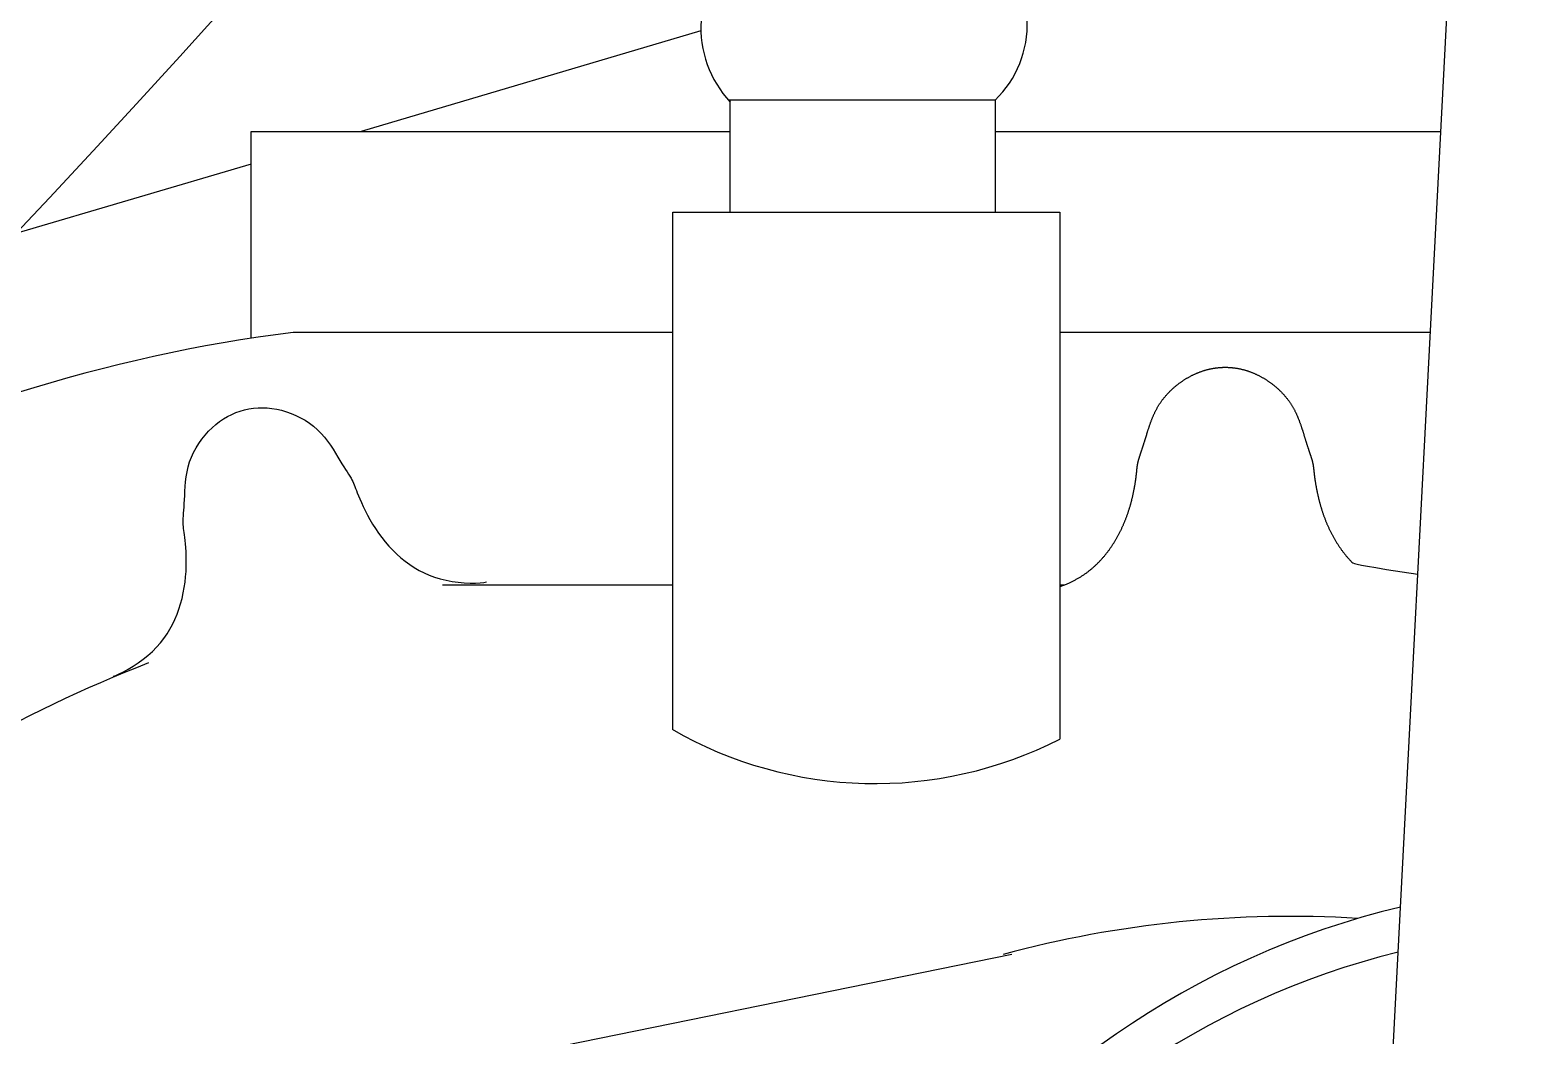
# Model space of a CAD drawing. Header units: millimetres. Extents: x -390 to 2317, y 0 to 1124.
# Drawn here: x 500.4 to 590.1, y 321.4 to 381.5 of the extents above; entities that cross this region are included whole.
import ezdxf

# ---------------------------------------------------------------- set-up
doc = ezdxf.new("R2010")
doc.units = ezdxf.units.MM
doc.layers.add('ceco.net 102 chopper', color=7, linetype='Continuous')

msp = doc.modelspace()

# ---------------------------------------------------------------- linework, layer by layer
at = {"layer": 'ceco.net 102 chopper'}
for p, q in [((579.988, 280.893), (589.302, 459.463)), ((542.228, 377.33), (558.213, 377.33)), ((542.366, 370.605), (542.366, 377.33)), ((558.216, 377.309), (558.216, 370.591)), ((513.666, 363.06), (513.666, 375.441)), ((513.666, 375.441), (542.366, 375.441)), ((558.216, 375.441), (584.919, 375.441)), ((538.93, 339.631), (538.93, 370.605)), ((538.93, 370.605), (562.096, 370.605)), ((562.096, 370.605), (562.096, 339.079)), ((569.567, 360.587), (569.599, 360.607)), ((569.599, 360.607), (569.631, 360.627)), ((569.631, 360.627), (569.663, 360.646)), ((569.663, 360.646), (569.696, 360.666)), ((569.696, 360.666), (569.728, 360.685)), ((569.728, 360.685), (569.76, 360.704)), ((569.76, 360.704), (569.793, 360.722)), ((569.793, 360.722), (569.825, 360.741)), ((569.825, 360.741), (569.858, 360.759)), ((569.858, 360.759), (569.891, 360.776)), ((569.891, 360.776), (569.923, 360.794)), ((569.923, 360.794), (569.956, 360.811)), ((569.956, 360.811), (569.989, 360.828)), ((569.989, 360.828), (570.022, 360.844)), ((570.022, 360.844), (570.054, 360.861)), ((570.054, 360.861), (570.087, 360.877)), ((570.087, 360.877), (570.12, 360.892)), ((570.12, 360.892), (570.153, 360.908)), ((570.153, 360.908), (570.186, 360.923)), ((570.186, 360.923), (570.219, 360.938)), ((570.219, 360.938), (570.252, 360.952)), ((570.252, 360.952), (570.285, 360.967)), ((570.285, 360.967), (570.318, 360.981)), ((570.318, 360.981), (570.352, 360.994)), ((570.352, 360.994), (570.385, 361.008)), ((570.385, 361.008), (570.418, 361.021)), ((570.418, 361.021), (570.451, 361.034)), ((570.451, 361.034), (570.484, 361.046)), ((570.484, 361.046), (570.518, 361.059)), ((570.518, 361.059), (570.551, 361.071)), ((570.551, 361.071), (570.584, 361.082)), ((570.584, 361.082), (570.618, 361.094)), ((570.618, 361.094), (570.651, 361.105)), ((570.651, 361.105), (570.685, 361.116)), ((570.685, 361.116), (570.718, 361.127)), ((570.718, 361.127), (570.752, 361.137)), ((570.752, 361.137), (570.785, 361.147)), ((570.785, 361.147), (570.819, 361.157)), ((570.819, 361.157), (570.852, 361.166)), ((570.852, 361.166), (570.886, 361.176)), ((570.886, 361.176), (570.919, 361.184)), ((570.919, 361.184), (570.953, 361.193)), ((570.953, 361.193), (570.987, 361.202)), ((570.987, 361.202), (571.02, 361.21)), ((571.02, 361.21), (571.054, 361.217)), ((571.054, 361.217), (571.088, 361.225)), ((571.088, 361.225), (571.121, 361.232)), ((571.121, 361.232), (571.155, 361.239)), ((571.155, 361.239), (571.189, 361.246)), ((571.189, 361.246), (571.222, 361.252)), ((571.222, 361.252), (571.256, 361.259)), ((571.256, 361.259), (571.29, 361.265)), ((571.29, 361.265), (571.324, 361.27)), ((571.324, 361.27), (571.358, 361.275)), ((571.358, 361.275), (571.391, 361.281)), ((571.391, 361.281), (571.425, 361.285)), ((571.425, 361.285), (571.459, 361.29)), ((571.459, 361.29), (571.493, 361.294)), ((571.493, 361.294), (571.527, 361.298)), ((571.527, 361.298), (571.561, 361.302)), ((571.561, 361.302), (571.594, 361.305)), ((571.594, 361.305), (571.628, 361.308)), ((571.628, 361.308), (571.662, 361.311)), ((571.662, 361.311), (571.696, 361.314)), ((571.696, 361.314), (571.73, 361.316)), ((571.73, 361.316), (571.764, 361.318)), ((571.764, 361.318), (571.798, 361.32)), ((571.798, 361.32), (571.832, 361.321)), ((571.832, 361.321), (571.866, 361.323)), ((571.866, 361.323), (571.899, 361.323)), ((571.899, 361.323), (571.933, 361.324)), ((571.933, 361.324), (571.967, 361.325)), ((571.967, 361.325), (572.001, 361.325)), ((572.001, 361.325), (572.035, 361.325)), ((572.035, 361.325), (572.069, 361.324)), ((572.069, 361.324), (572.103, 361.323)), ((572.103, 361.323), (572.137, 361.323)), ((572.137, 361.323), (572.171, 361.321)), ((572.171, 361.321), (572.205, 361.32)), ((572.205, 361.32), (572.239, 361.318)), ((572.239, 361.318), (572.273, 361.316)), ((572.273, 361.316), (572.306, 361.314)), ((572.306, 361.314), (572.34, 361.311)), ((572.34, 361.311), (572.374, 361.308)), ((572.374, 361.308), (572.408, 361.305)), ((572.408, 361.305), (572.442, 361.302)), ((572.442, 361.302), (572.476, 361.298)), ((572.476, 361.298), (572.51, 361.294)), ((572.51, 361.294), (572.543, 361.29)), ((572.543, 361.29), (572.577, 361.285)), ((572.577, 361.285), (572.611, 361.281)), ((572.611, 361.281), (572.645, 361.275)), ((572.645, 361.275), (572.679, 361.27)), ((572.679, 361.27), (572.713, 361.265)), ((572.713, 361.265), (572.746, 361.259)), ((572.746, 361.259), (572.78, 361.252)), ((572.78, 361.252), (572.814, 361.246)), ((572.814, 361.246), (572.848, 361.239)), ((572.848, 361.239), (572.881, 361.232)), ((572.881, 361.232), (572.915, 361.225)), ((572.915, 361.225), (572.949, 361.217)), ((572.949, 361.217), (572.982, 361.21)), ((572.982, 361.21), (573.016, 361.202)), ((573.016, 361.202), (573.05, 361.193)), ((573.05, 361.193), (573.083, 361.184)), ((573.083, 361.184), (573.117, 361.176)), ((573.117, 361.176), (573.15, 361.166)), ((573.15, 361.166), (573.184, 361.157)), ((573.184, 361.157), (573.217, 361.147)), ((573.217, 361.147), (573.251, 361.137)), ((573.251, 361.137), (573.284, 361.127)), ((573.284, 361.127), (573.318, 361.116)), ((573.318, 361.116), (573.351, 361.105)), ((573.351, 361.105), (573.385, 361.094)), ((573.385, 361.094), (573.418, 361.082)), ((573.418, 361.082), (573.451, 361.071)), ((573.451, 361.071), (573.485, 361.059)), ((573.485, 361.059), (573.518, 361.046)), ((573.518, 361.046), (573.551, 361.034)), ((573.551, 361.034), (573.584, 361.021)), ((573.584, 361.021), (573.618, 361.008)), ((573.618, 361.008), (573.651, 360.994)), ((573.651, 360.994), (573.684, 360.981)), ((573.684, 360.981), (573.717, 360.967)), ((573.717, 360.967), (573.75, 360.952)), ((573.75, 360.952), (573.783, 360.938)), ((573.783, 360.938), (573.816, 360.923)), ((573.816, 360.923), (573.849, 360.908)), ((573.849, 360.908), (573.882, 360.892)), ((573.882, 360.892), (573.915, 360.877)), ((573.915, 360.877), (573.948, 360.861)), ((573.948, 360.861), (573.981, 360.844)), ((573.981, 360.844), (574.014, 360.828)), ((574.014, 360.828), (574.046, 360.811)), ((574.046, 360.811), (574.079, 360.794)), ((574.079, 360.794), (574.112, 360.776)), ((574.112, 360.776), (574.144, 360.759)), ((574.144, 360.759), (574.177, 360.741)), ((574.177, 360.741), (574.21, 360.722)), ((574.21, 360.722), (574.242, 360.704)), ((574.242, 360.704), (574.274, 360.685)), ((574.274, 360.685), (574.307, 360.666)), ((574.307, 360.666), (574.339, 360.646)), ((574.339, 360.646), (574.371, 360.627)), ((574.371, 360.627), (574.404, 360.607)), ((574.404, 360.607), (574.436, 360.587)), ((568.501, 359.692), (568.528, 359.721)), ((568.528, 359.721), (568.554, 359.749)), ((568.554, 359.749), (568.581, 359.778)), ((568.581, 359.778), (568.608, 359.806)), ((568.608, 359.806), (568.635, 359.834)), ((568.635, 359.834), (568.663, 359.862)), ((568.663, 359.862), (568.69, 359.889)), ((568.69, 359.889), (568.718, 359.917)), ((568.718, 359.917), (568.746, 359.944)), ((568.746, 359.944), (568.774, 359.971)), ((568.774, 359.971), (568.803, 359.998)), ((568.803, 359.998), (568.832, 360.024)), ((568.832, 360.024), (568.861, 360.05)), ((568.861, 360.05), (568.89, 360.076)), ((568.89, 360.076), (568.919, 360.102)), ((568.919, 360.102), (568.948, 360.128)), ((568.948, 360.128), (568.978, 360.153)), ((568.978, 360.153), (569.008, 360.178)), ((569.008, 360.178), (569.038, 360.203)), ((569.038, 360.203), (569.068, 360.227)), ((569.068, 360.227), (569.098, 360.252)), ((569.098, 360.252), (569.128, 360.276)), ((569.128, 360.276), (569.159, 360.3)), ((569.159, 360.3), (569.189, 360.323)), ((569.189, 360.323), (569.22, 360.347)), ((569.22, 360.347), (569.251, 360.37)), ((569.251, 360.37), (569.282, 360.393)), ((569.282, 360.393), (569.313, 360.415)), ((569.313, 360.415), (569.345, 360.438)), ((569.345, 360.438), (569.376, 360.46)), ((569.376, 360.46), (569.408, 360.481)), ((569.408, 360.481), (569.439, 360.503)), ((569.439, 360.503), (569.471, 360.524)), ((569.471, 360.524), (569.503, 360.545)), ((569.503, 360.545), (569.535, 360.566)), ((569.535, 360.566), (569.567, 360.587)), ((574.436, 360.587), (574.468, 360.566)), ((574.468, 360.566), (574.5, 360.545)), ((574.5, 360.545), (574.531, 360.524)), ((574.531, 360.524), (574.563, 360.503)), ((574.563, 360.503), (574.595, 360.481)), ((574.595, 360.481), (574.626, 360.46)), ((574.626, 360.46), (574.658, 360.438)), ((574.658, 360.438), (574.689, 360.415)), ((574.689, 360.415), (574.72, 360.393)), ((574.72, 360.393), (574.751, 360.37)), ((574.751, 360.37), (574.782, 360.347)), ((574.782, 360.347), (574.813, 360.323)), ((574.813, 360.323), (574.844, 360.3)), ((574.844, 360.3), (574.874, 360.276)), ((574.874, 360.276), (574.905, 360.252)), ((574.905, 360.252), (574.935, 360.227)), ((574.935, 360.227), (574.965, 360.203)), ((574.965, 360.203), (574.995, 360.178)), ((574.995, 360.178), (575.025, 360.153)), ((575.025, 360.153), (575.054, 360.128)), ((575.054, 360.128), (575.084, 360.102)), ((575.084, 360.102), (575.113, 360.076)), ((575.113, 360.076), (575.142, 360.05)), ((575.142, 360.05), (575.171, 360.024)), ((575.171, 360.024), (575.2, 359.998)), ((575.2, 359.998), (575.228, 359.971)), ((575.228, 359.971), (575.256, 359.944)), ((575.256, 359.944), (575.284, 359.917)), ((575.284, 359.917), (575.312, 359.889)), ((575.312, 359.889), (575.34, 359.862)), ((575.34, 359.862), (575.367, 359.834)), ((575.367, 359.834), (575.395, 359.806)), ((575.395, 359.806), (575.422, 359.778)), ((575.422, 359.778), (575.448, 359.749)), ((575.448, 359.749), (575.475, 359.721)), ((575.475, 359.721), (575.501, 359.692)), ((513.276, 358.777), (513.542, 358.835)), ((513.542, 358.835), (513.811, 358.876)), ((513.811, 358.876), (514.084, 358.899)), ((514.084, 358.899), (514.36, 358.906)), ((514.36, 358.906), (514.639, 358.894)), ((514.639, 358.894), (514.922, 358.865)), ((514.922, 358.865), (515.206, 358.818)), ((515.206, 358.818), (515.493, 358.752)), ((567.879, 358.807), (567.897, 358.841)), ((567.897, 358.841), (567.916, 358.874)), ((567.916, 358.874), (567.934, 358.908)), ((567.934, 358.908), (567.953, 358.941)), ((567.953, 358.941), (567.973, 358.975)), ((567.973, 358.975), (567.992, 359.008)), ((567.992, 359.008), (568.012, 359.041)), ((568.012, 359.041), (568.033, 359.073)), ((568.033, 359.073), (568.053, 359.106)), ((568.053, 359.106), (568.074, 359.139)), ((568.074, 359.139), (568.095, 359.171)), ((568.095, 359.171), (568.117, 359.203)), ((568.117, 359.203), (568.139, 359.235)), ((568.139, 359.235), (568.161, 359.267)), ((568.161, 359.267), (568.183, 359.298)), ((568.183, 359.298), (568.206, 359.33)), ((568.206, 359.33), (568.229, 359.361)), ((568.229, 359.361), (568.253, 359.392)), ((568.253, 359.392), (568.276, 359.423)), ((568.276, 359.423), (568.3, 359.454)), ((568.3, 359.454), (568.324, 359.484)), ((568.324, 359.484), (568.349, 359.514)), ((568.349, 359.514), (568.374, 359.544)), ((568.374, 359.544), (568.399, 359.574)), ((568.399, 359.574), (568.424, 359.604)), ((568.424, 359.604), (568.449, 359.634)), ((568.449, 359.634), (568.475, 359.663)), ((568.475, 359.663), (568.501, 359.692)), ((575.501, 359.692), (575.527, 359.663)), ((575.527, 359.663), (575.553, 359.634)), ((575.553, 359.634), (575.579, 359.604)), ((575.579, 359.604), (575.604, 359.574)), ((575.604, 359.574), (575.629, 359.544)), ((575.629, 359.544), (575.654, 359.514)), ((575.654, 359.514), (575.678, 359.484)), ((575.678, 359.484), (575.702, 359.454)), ((575.702, 359.454), (575.726, 359.423)), ((575.726, 359.423), (575.75, 359.392)), ((575.75, 359.392), (575.773, 359.361)), ((575.773, 359.361), (575.796, 359.33)), ((575.796, 359.33), (575.819, 359.298)), ((575.819, 359.298), (575.842, 359.267)), ((575.842, 359.267), (575.864, 359.235)), ((575.864, 359.235), (575.886, 359.203)), ((575.886, 359.203), (575.907, 359.171)), ((575.907, 359.171), (575.928, 359.139)), ((575.928, 359.139), (575.949, 359.106)), ((575.949, 359.106), (575.97, 359.073)), ((575.97, 359.073), (575.99, 359.041)), ((575.99, 359.041), (576.01, 359.008)), ((576.01, 359.008), (576.03, 358.975)), ((576.03, 358.975), (576.049, 358.941)), ((576.049, 358.941), (576.068, 358.908)), ((576.068, 358.908), (576.087, 358.874)), ((576.087, 358.874), (576.105, 358.841)), ((576.105, 358.841), (576.123, 358.807)), ((511.558, 357.898), (511.786, 358.074)), ((511.786, 358.074), (512.021, 358.234)), ((512.021, 358.234), (512.261, 358.377)), ((512.261, 358.377), (512.508, 358.502)), ((512.508, 358.502), (512.759, 358.611)), ((512.759, 358.611), (513.015, 358.702)), ((513.015, 358.702), (513.276, 358.777)), ((515.493, 358.752), (515.782, 358.668)), ((515.782, 358.668), (516.07, 358.566)), ((516.07, 358.566), (516.356, 358.446)), ((516.356, 358.446), (516.635, 358.309)), ((516.635, 358.309), (516.907, 358.154)), ((516.907, 358.154), (517.169, 357.983)), ((517.169, 357.983), (517.417, 357.795)), ((567.485, 357.88), (567.496, 357.914)), ((567.496, 357.914), (567.508, 357.948)), ((567.508, 357.948), (567.521, 357.982)), ((567.521, 357.982), (567.533, 358.017)), ((567.533, 358.017), (567.546, 358.051)), ((567.546, 358.051), (567.558, 358.085)), ((567.558, 358.085), (567.571, 358.12)), ((567.571, 358.12), (567.585, 358.154)), ((567.585, 358.154), (567.598, 358.189)), ((567.598, 358.189), (567.612, 358.223)), ((567.612, 358.223), (567.625, 358.258)), ((567.625, 358.258), (567.639, 358.292)), ((567.639, 358.292), (567.654, 358.327)), ((567.654, 358.327), (567.668, 358.361)), ((567.668, 358.361), (567.683, 358.396)), ((567.683, 358.396), (567.698, 358.43)), ((567.698, 358.43), (567.713, 358.465)), ((567.713, 358.465), (567.728, 358.499)), ((567.728, 358.499), (567.744, 358.534)), ((567.744, 358.534), (567.76, 358.568)), ((567.76, 358.568), (567.776, 358.603)), ((567.776, 358.603), (567.793, 358.637)), ((567.793, 358.637), (567.809, 358.671)), ((567.809, 358.671), (567.826, 358.705)), ((567.826, 358.705), (567.844, 358.739)), ((567.844, 358.739), (567.861, 358.773)), ((567.861, 358.773), (567.879, 358.807)), ((576.123, 358.807), (576.141, 358.773)), ((576.141, 358.773), (576.159, 358.739)), ((576.159, 358.739), (576.176, 358.705)), ((576.176, 358.705), (576.193, 358.671)), ((576.193, 358.671), (576.21, 358.637)), ((576.21, 358.637), (576.226, 358.603)), ((576.226, 358.603), (576.242, 358.568)), ((576.242, 358.568), (576.258, 358.534)), ((576.258, 358.534), (576.274, 358.499)), ((576.274, 358.499), (576.29, 358.465)), ((576.29, 358.465), (576.305, 358.43)), ((576.305, 358.43), (576.32, 358.396)), ((576.32, 358.396), (576.334, 358.361)), ((576.334, 358.361), (576.349, 358.327)), ((576.349, 358.327), (576.363, 358.292)), ((576.363, 358.292), (576.377, 358.258)), ((576.377, 358.258), (576.391, 358.223)), ((576.391, 358.223), (576.405, 358.189)), ((576.405, 358.189), (576.418, 358.154)), ((576.418, 358.154), (576.431, 358.12)), ((576.431, 358.12), (576.444, 358.085)), ((576.444, 358.085), (576.457, 358.051)), ((576.457, 358.051), (576.469, 358.017)), ((576.469, 358.017), (576.482, 357.982)), ((576.482, 357.982), (576.494, 357.948)), ((576.494, 357.948), (576.506, 357.914)), ((576.506, 357.914), (576.518, 357.88)), ((510.541, 356.773), (510.722, 357.026)), ((510.722, 357.026), (510.916, 357.267)), ((510.916, 357.267), (511.122, 357.493)), ((511.122, 357.493), (511.336, 357.704)), ((511.336, 357.704), (511.558, 357.898)), ((517.417, 357.795), (517.651, 357.59)), ((517.651, 357.59), (517.867, 357.371)), ((517.867, 357.371), (518.066, 357.139)), ((518.066, 357.139), (518.25, 356.9)), ((567.205, 356.994), (567.214, 357.023)), ((567.214, 357.023), (567.222, 357.052)), ((567.222, 357.052), (567.231, 357.081)), ((567.231, 357.081), (567.24, 357.11)), ((567.24, 357.11), (567.249, 357.14)), ((567.249, 357.14), (567.258, 357.17)), ((567.258, 357.17), (567.268, 357.2)), ((567.268, 357.2), (567.277, 357.23)), ((567.277, 357.23), (567.286, 357.261)), ((567.286, 357.261), (567.296, 357.292)), ((567.296, 357.292), (567.305, 357.323)), ((567.305, 357.323), (567.315, 357.354)), ((567.315, 357.354), (567.324, 357.386)), ((567.324, 357.386), (567.334, 357.418)), ((567.334, 357.418), (567.344, 357.45)), ((567.344, 357.45), (567.354, 357.482)), ((567.354, 357.482), (567.364, 357.514)), ((567.364, 357.514), (567.374, 357.547)), ((567.374, 357.547), (567.385, 357.579)), ((567.385, 357.579), (567.395, 357.612)), ((567.395, 357.612), (567.406, 357.645)), ((567.406, 357.645), (567.417, 357.678)), ((567.417, 357.678), (567.428, 357.712)), ((567.428, 357.712), (567.439, 357.745)), ((567.439, 357.745), (567.45, 357.779)), ((567.45, 357.779), (567.461, 357.812)), ((567.461, 357.812), (567.473, 357.846)), ((567.473, 357.846), (567.485, 357.88)), ((576.518, 357.88), (576.53, 357.846)), ((576.53, 357.846), (576.541, 357.812)), ((576.541, 357.812), (576.553, 357.779)), ((576.553, 357.779), (576.564, 357.745)), ((576.564, 357.745), (576.575, 357.712)), ((576.575, 357.712), (576.586, 357.678)), ((576.586, 357.678), (576.596, 357.645)), ((576.596, 357.645), (576.607, 357.612)), ((576.607, 357.612), (576.618, 357.579)), ((576.618, 357.579), (576.628, 357.547)), ((576.628, 357.547), (576.638, 357.514)), ((576.638, 357.514), (576.648, 357.482)), ((576.648, 357.482), (576.658, 357.45)), ((576.658, 357.45), (576.668, 357.418)), ((576.668, 357.418), (576.678, 357.386)), ((576.678, 357.386), (576.688, 357.354)), ((576.688, 357.354), (576.697, 357.323)), ((576.697, 357.323), (576.707, 357.292)), ((576.707, 357.292), (576.716, 357.261)), ((576.716, 357.261), (576.726, 357.23)), ((576.726, 357.23), (576.735, 357.2)), ((576.735, 357.2), (576.744, 357.17)), ((576.744, 357.17), (576.753, 357.14)), ((576.753, 357.14), (576.762, 357.11)), ((576.762, 357.11), (576.771, 357.081)), ((576.771, 357.081), (576.78, 357.052)), ((576.78, 357.052), (576.789, 357.023)), ((576.789, 357.023), (576.798, 356.994)), ((510.096, 355.949), (510.226, 356.233)), ((510.226, 356.233), (510.375, 356.508)), ((510.375, 356.508), (510.541, 356.773)), ((518.25, 356.9), (518.421, 356.658)), ((518.421, 356.658), (518.578, 356.418)), ((518.578, 356.418), (518.724, 356.182)), ((518.724, 356.182), (518.86, 355.957)), ((566.915, 356.109), (566.921, 356.128)), ((566.921, 356.128), (566.928, 356.147)), ((566.928, 356.147), (566.934, 356.167)), ((566.934, 356.167), (566.941, 356.186)), ((566.941, 356.186), (566.947, 356.206)), ((566.947, 356.206), (566.954, 356.226)), ((566.954, 356.226), (566.961, 356.246)), ((566.961, 356.246), (566.968, 356.267)), ((566.968, 356.267), (566.975, 356.287)), ((566.975, 356.287), (566.982, 356.308)), ((566.982, 356.308), (566.989, 356.329)), ((566.989, 356.329), (566.996, 356.35)), ((566.996, 356.35), (567.003, 356.372)), ((567.003, 356.372), (567.01, 356.394)), ((567.01, 356.394), (567.018, 356.416)), ((567.018, 356.416), (567.025, 356.438)), ((567.025, 356.438), (567.033, 356.461)), ((567.033, 356.461), (567.04, 356.483)), ((567.04, 356.483), (567.048, 356.506)), ((567.048, 356.506), (567.056, 356.53)), ((567.056, 356.53), (567.063, 356.553)), ((567.063, 356.553), (567.071, 356.577)), ((567.071, 356.577), (567.079, 356.601)), ((567.079, 356.601), (567.087, 356.625)), ((567.087, 356.625), (567.095, 356.65)), ((567.095, 356.65), (567.103, 356.675)), ((567.103, 356.675), (567.112, 356.7)), ((567.112, 356.7), (567.12, 356.725)), ((567.12, 356.725), (567.128, 356.751)), ((567.128, 356.751), (567.136, 356.777)), ((567.136, 356.777), (567.145, 356.803)), ((567.145, 356.803), (567.153, 356.829)), ((567.153, 356.829), (567.162, 356.856)), ((567.162, 356.856), (567.17, 356.883)), ((567.17, 356.883), (567.179, 356.911)), ((567.179, 356.911), (567.187, 356.938)), ((567.187, 356.938), (567.196, 356.966)), ((567.196, 356.966), (567.205, 356.994)), ((576.798, 356.994), (576.806, 356.966)), ((576.806, 356.966), (576.815, 356.938)), ((576.815, 356.938), (576.824, 356.911)), ((576.824, 356.911), (576.832, 356.883)), ((576.832, 356.883), (576.841, 356.856)), ((576.841, 356.856), (576.849, 356.829)), ((576.849, 356.829), (576.858, 356.803)), ((576.858, 356.803), (576.866, 356.777)), ((576.866, 356.777), (576.874, 356.751)), ((576.874, 356.751), (576.883, 356.725)), ((576.883, 356.725), (576.891, 356.7)), ((576.891, 356.7), (576.899, 356.675)), ((576.899, 356.675), (576.907, 356.65)), ((576.907, 356.65), (576.915, 356.625)), ((576.915, 356.625), (576.923, 356.601)), ((576.923, 356.601), (576.931, 356.577)), ((576.931, 356.577), (576.939, 356.553)), ((576.939, 356.553), (576.947, 356.53)), ((576.947, 356.53), (576.955, 356.507)), ((576.955, 356.507), (576.962, 356.484)), ((576.962, 356.484), (576.97, 356.461)), ((576.97, 356.461), (576.977, 356.439)), ((576.977, 356.439), (576.985, 356.416)), ((576.985, 356.416), (576.992, 356.395)), ((576.992, 356.395), (576.999, 356.373)), ((576.999, 356.373), (577.007, 356.351)), ((577.007, 356.351), (577.014, 356.33)), ((577.014, 356.33), (577.021, 356.309)), ((577.021, 356.309), (577.028, 356.288)), ((577.028, 356.288), (577.035, 356.268)), ((577.035, 356.268), (577.042, 356.248)), ((577.042, 356.248), (577.049, 356.228)), ((577.049, 356.228), (577.055, 356.208)), ((577.055, 356.208), (577.062, 356.188)), ((577.062, 356.188), (577.068, 356.169)), ((577.068, 356.169), (577.075, 356.15)), ((577.075, 356.15), (577.081, 356.131)), ((577.081, 356.131), (577.087, 356.112)), ((509.836, 355.064), (509.901, 355.363)), ((509.901, 355.363), (509.988, 355.659)), ((509.988, 355.659), (510.096, 355.949)), ((518.86, 355.957), (518.988, 355.745)), ((518.988, 355.745), (519.107, 355.551)), ((519.107, 355.551), (519.219, 355.373)), ((519.219, 355.373), (519.323, 355.211)), ((566.714, 355.21), (566.715, 355.225)), ((566.715, 355.225), (566.717, 355.24)), ((566.717, 355.24), (566.719, 355.255)), ((566.719, 355.255), (566.72, 355.27)), ((566.72, 355.27), (566.722, 355.284)), ((566.722, 355.284), (566.723, 355.299)), ((566.723, 355.299), (566.725, 355.313)), ((566.725, 355.313), (566.727, 355.327)), ((566.727, 355.327), (566.728, 355.342)), ((566.728, 355.342), (566.73, 355.356)), ((566.73, 355.356), (566.732, 355.37)), ((566.732, 355.37), (566.734, 355.384)), ((566.734, 355.384), (566.736, 355.398)), ((566.736, 355.398), (566.737, 355.412)), ((566.737, 355.412), (566.739, 355.425)), ((566.739, 355.425), (566.741, 355.439)), ((566.741, 355.439), (566.743, 355.453)), ((566.743, 355.453), (566.746, 355.467)), ((566.746, 355.467), (566.748, 355.481)), ((566.748, 355.481), (566.75, 355.494)), ((566.75, 355.494), (566.752, 355.508)), ((566.752, 355.508), (566.755, 355.522)), ((566.755, 355.522), (566.757, 355.536)), ((566.757, 355.536), (566.76, 355.55)), ((566.76, 355.55), (566.762, 355.564)), ((566.762, 355.564), (566.765, 355.578)), ((566.765, 355.578), (566.768, 355.592)), ((566.768, 355.592), (566.771, 355.606)), ((566.771, 355.606), (566.774, 355.62)), ((566.774, 355.62), (566.777, 355.634)), ((566.777, 355.634), (566.78, 355.649)), ((566.78, 355.649), (566.784, 355.663)), ((566.784, 355.663), (566.787, 355.678)), ((566.787, 355.678), (566.791, 355.693)), ((566.791, 355.693), (566.794, 355.707)), ((566.794, 355.707), (566.798, 355.722)), ((566.798, 355.722), (566.802, 355.737)), ((566.802, 355.737), (566.806, 355.753)), ((566.806, 355.753), (566.81, 355.768)), ((566.81, 355.768), (566.815, 355.784)), ((566.815, 355.784), (566.819, 355.799)), ((566.819, 355.799), (566.823, 355.815)), ((566.823, 355.815), (566.828, 355.831)), ((566.828, 355.831), (566.833, 355.847)), ((566.833, 355.847), (566.837, 355.863)), ((566.837, 355.863), (566.842, 355.88)), ((566.842, 355.88), (566.847, 355.896)), ((566.847, 355.896), (566.852, 355.913)), ((566.852, 355.913), (566.858, 355.93)), ((566.858, 355.93), (566.863, 355.947)), ((566.863, 355.947), (566.868, 355.964)), ((566.868, 355.964), (566.874, 355.982)), ((566.874, 355.982), (566.88, 355.999)), ((566.88, 355.999), (566.885, 356.017)), ((566.885, 356.017), (566.891, 356.035)), ((566.891, 356.035), (566.897, 356.053)), ((566.897, 356.053), (566.903, 356.072)), ((566.903, 356.072), (566.909, 356.09)), ((566.909, 356.09), (566.915, 356.109)), ((577.087, 356.112), (577.094, 356.093)), ((577.094, 356.093), (577.1, 356.075)), ((577.1, 356.075), (577.106, 356.057)), ((577.106, 356.057), (577.112, 356.039)), ((577.112, 356.039), (577.117, 356.021)), ((577.117, 356.021), (577.123, 356.004)), ((577.123, 356.004), (577.129, 355.986)), ((577.129, 355.986), (577.134, 355.969)), ((577.134, 355.969), (577.14, 355.952)), ((577.14, 355.952), (577.145, 355.936)), ((577.145, 355.936), (577.15, 355.919)), ((577.15, 355.919), (577.155, 355.903)), ((577.155, 355.903), (577.161, 355.886)), ((577.161, 355.886), (577.165, 355.87)), ((577.165, 355.87), (577.17, 355.855)), ((577.17, 355.855), (577.175, 355.839)), ((577.175, 355.839), (577.18, 355.823)), ((577.18, 355.823), (577.184, 355.808)), ((577.184, 355.808), (577.188, 355.793)), ((577.188, 355.793), (577.193, 355.778)), ((577.193, 355.778), (577.197, 355.763)), ((577.197, 355.763), (577.201, 355.748)), ((577.201, 355.748), (577.205, 355.734)), ((577.205, 355.734), (577.209, 355.719)), ((577.209, 355.719), (577.212, 355.705)), ((577.212, 355.705), (577.216, 355.691)), ((577.216, 355.691), (577.22, 355.677)), ((577.22, 355.677), (577.223, 355.663)), ((577.223, 355.663), (577.226, 355.649)), ((577.226, 355.649), (577.229, 355.635)), ((577.229, 355.635), (577.232, 355.622)), ((577.232, 355.622), (577.235, 355.608)), ((577.235, 355.608), (577.238, 355.595)), ((577.238, 355.595), (577.241, 355.582)), ((577.241, 355.582), (577.244, 355.569)), ((577.244, 355.569), (577.246, 355.555)), ((577.246, 355.555), (577.249, 355.542)), ((577.249, 355.542), (577.251, 355.529)), ((577.251, 355.529), (577.254, 355.516)), ((577.254, 355.516), (577.256, 355.503)), ((577.256, 355.503), (577.258, 355.49)), ((577.258, 355.49), (577.261, 355.477)), ((577.261, 355.477), (577.263, 355.464)), ((577.263, 355.464), (577.265, 355.451)), ((577.265, 355.451), (577.267, 355.438)), ((577.267, 355.438), (577.269, 355.425)), ((577.269, 355.425), (577.271, 355.412)), ((577.271, 355.412), (577.272, 355.399)), ((577.272, 355.399), (577.274, 355.385)), ((577.274, 355.385), (577.276, 355.372)), ((577.276, 355.372), (577.278, 355.359)), ((577.278, 355.359), (577.279, 355.345)), ((577.279, 355.345), (577.281, 355.332)), ((577.281, 355.332), (577.283, 355.318)), ((577.283, 355.318), (577.285, 355.304)), ((577.285, 355.304), (577.286, 355.29)), ((577.286, 355.29), (577.288, 355.276)), ((577.288, 355.276), (577.289, 355.262)), ((577.289, 355.262), (577.291, 355.247)), ((577.291, 355.247), (577.293, 355.233)), ((577.293, 355.233), (577.294, 355.218)), ((509.727, 354.186), (509.751, 354.473)), ((509.751, 354.473), (509.787, 354.767)), ((509.787, 354.767), (509.836, 355.064)), ((519.323, 355.211), (519.419, 355.063)), ((519.419, 355.063), (519.506, 354.928)), ((519.506, 354.928), (519.584, 354.804)), ((519.584, 354.804), (519.653, 354.69)), ((519.653, 354.69), (519.712, 354.585)), ((519.712, 354.585), (519.763, 354.486)), ((519.763, 354.486), (519.807, 354.39)), ((519.807, 354.39), (519.847, 354.292)), ((566.598, 354.306), (566.603, 354.335)), ((566.603, 354.335), (566.607, 354.363)), ((566.607, 354.363), (566.612, 354.39)), ((566.612, 354.39), (566.616, 354.417)), ((566.616, 354.417), (566.62, 354.444)), ((566.62, 354.444), (566.624, 354.471)), ((566.624, 354.471), (566.628, 354.497)), ((566.628, 354.497), (566.632, 354.523)), ((566.632, 354.523), (566.636, 354.548)), ((566.636, 354.548), (566.64, 354.573)), ((566.64, 354.573), (566.643, 354.598)), ((566.643, 354.598), (566.647, 354.622)), ((566.647, 354.622), (566.65, 354.646)), ((566.65, 354.646), (566.653, 354.669)), ((566.653, 354.669), (566.656, 354.693)), ((566.656, 354.693), (566.659, 354.715)), ((566.659, 354.715), (566.662, 354.737)), ((566.662, 354.737), (566.665, 354.759)), ((566.665, 354.759), (566.667, 354.781)), ((566.667, 354.781), (566.67, 354.802)), ((566.67, 354.802), (566.673, 354.823)), ((566.673, 354.823), (566.675, 354.844)), ((566.675, 354.844), (566.677, 354.864)), ((566.677, 354.864), (566.68, 354.884)), ((566.68, 354.884), (566.682, 354.903)), ((566.682, 354.903), (566.684, 354.922)), ((566.684, 354.922), (566.686, 354.941)), ((566.686, 354.941), (566.688, 354.96)), ((566.688, 354.96), (566.69, 354.978)), ((566.69, 354.978), (566.692, 354.996)), ((566.692, 354.996), (566.694, 355.014)), ((566.694, 355.014), (566.696, 355.032)), ((566.696, 355.032), (566.698, 355.049)), ((566.698, 355.049), (566.699, 355.066)), ((566.699, 355.066), (566.701, 355.083)), ((566.701, 355.083), (566.703, 355.099)), ((566.703, 355.099), (566.704, 355.116)), ((566.704, 355.116), (566.706, 355.132)), ((566.706, 355.132), (566.708, 355.148)), ((566.708, 355.148), (566.709, 355.164)), ((566.709, 355.164), (566.711, 355.179)), ((566.711, 355.179), (566.712, 355.195)), ((566.712, 355.195), (566.714, 355.21)), ((577.294, 355.218), (577.296, 355.203)), ((577.296, 355.203), (577.298, 355.188)), ((577.298, 355.188), (577.299, 355.173)), ((577.299, 355.173), (577.301, 355.157)), ((577.301, 355.157), (577.303, 355.142)), ((577.303, 355.142), (577.305, 355.126)), ((577.305, 355.126), (577.306, 355.109)), ((577.306, 355.109), (577.308, 355.093)), ((577.308, 355.093), (577.31, 355.076)), ((577.31, 355.076), (577.312, 355.059)), ((577.312, 355.059), (577.314, 355.042)), ((577.314, 355.042), (577.316, 355.024)), ((577.316, 355.024), (577.318, 355.007)), ((577.318, 355.007), (577.32, 354.988)), ((577.32, 354.988), (577.322, 354.97)), ((577.322, 354.97), (577.324, 354.951)), ((577.324, 354.951), (577.327, 354.932)), ((577.327, 354.932), (577.329, 354.912)), ((577.329, 354.912), (577.331, 354.893)), ((577.331, 354.893), (577.334, 354.872)), ((577.334, 354.872), (577.337, 354.852)), ((577.337, 354.852), (577.339, 354.831)), ((577.339, 354.831), (577.342, 354.809)), ((577.342, 354.809), (577.345, 354.788)), ((577.345, 354.788), (577.348, 354.766)), ((577.348, 354.766), (577.351, 354.743)), ((577.351, 354.743), (577.354, 354.72)), ((577.354, 354.72), (577.357, 354.697)), ((577.357, 354.697), (577.361, 354.673)), ((577.361, 354.673), (577.364, 354.649)), ((577.364, 354.649), (577.368, 354.624)), ((577.368, 354.624), (577.372, 354.599)), ((577.372, 354.599), (577.375, 354.573)), ((577.375, 354.573), (577.379, 354.547)), ((577.379, 354.547), (577.383, 354.521)), ((577.383, 354.521), (577.388, 354.494)), ((577.388, 354.494), (577.392, 354.467)), ((577.392, 354.467), (577.396, 354.44)), ((577.396, 354.44), (577.401, 354.412)), ((577.401, 354.412), (577.406, 354.383)), ((577.406, 354.383), (577.41, 354.355)), ((577.41, 354.355), (577.415, 354.325)), ((577.415, 354.325), (577.42, 354.296)), ((509.685, 353.4), (509.697, 353.646)), ((509.697, 353.646), (509.71, 353.91)), ((509.71, 353.91), (509.727, 354.186)), ((519.847, 354.292), (519.887, 354.19)), ((519.887, 354.19), (519.928, 354.077)), ((519.928, 354.077), (519.976, 353.95)), ((519.976, 353.95), (520.031, 353.806)), ((520.031, 353.806), (520.098, 353.638)), ((520.098, 353.638), (520.178, 353.446)), ((520.178, 353.446), (520.273, 353.231)), ((566.407, 353.396), (566.416, 353.432)), ((566.416, 353.432), (566.425, 353.467)), ((566.425, 353.467), (566.433, 353.502)), ((566.433, 353.502), (566.442, 353.537)), ((566.442, 353.537), (566.45, 353.572)), ((566.45, 353.572), (566.458, 353.607)), ((566.458, 353.607), (566.466, 353.641)), ((566.466, 353.641), (566.474, 353.675)), ((566.474, 353.675), (566.481, 353.709)), ((566.481, 353.709), (566.489, 353.743)), ((566.489, 353.743), (566.496, 353.777)), ((566.496, 353.777), (566.503, 353.81)), ((566.503, 353.81), (566.51, 353.843)), ((566.51, 353.843), (566.517, 353.876)), ((566.517, 353.876), (566.524, 353.909)), ((566.524, 353.909), (566.53, 353.941)), ((566.53, 353.941), (566.537, 353.973)), ((566.537, 353.973), (566.543, 354.005)), ((566.543, 354.005), (566.549, 354.036)), ((566.549, 354.036), (566.555, 354.067)), ((566.555, 354.067), (566.561, 354.098)), ((566.561, 354.098), (566.566, 354.129)), ((566.566, 354.129), (566.572, 354.159)), ((566.572, 354.159), (566.577, 354.189)), ((566.577, 354.189), (566.583, 354.219)), ((566.583, 354.219), (566.588, 354.248)), ((566.588, 354.248), (566.593, 354.277)), ((566.593, 354.277), (566.598, 354.306)), ((577.42, 354.296), (577.426, 354.266)), ((577.426, 354.266), (577.431, 354.236)), ((577.431, 354.236), (577.436, 354.206)), ((577.436, 354.206), (577.442, 354.175)), ((577.442, 354.175), (577.448, 354.144)), ((577.448, 354.144), (577.454, 354.112)), ((577.454, 354.112), (577.46, 354.08)), ((577.46, 354.08), (577.466, 354.048)), ((577.466, 354.048), (577.472, 354.016)), ((577.472, 354.016), (577.479, 353.983)), ((577.479, 353.983), (577.485, 353.95)), ((577.485, 353.95), (577.492, 353.917)), ((577.492, 353.917), (577.499, 353.883)), ((577.499, 353.883), (577.506, 353.85)), ((577.506, 353.85), (577.513, 353.816)), ((577.513, 353.816), (577.521, 353.781)), ((577.521, 353.781), (577.528, 353.747)), ((577.528, 353.747), (577.536, 353.712)), ((577.536, 353.712), (577.544, 353.677)), ((577.544, 353.677), (577.552, 353.642)), ((577.552, 353.642), (577.56, 353.607)), ((577.56, 353.607), (577.568, 353.571)), ((577.568, 353.571), (577.577, 353.535)), ((577.577, 353.535), (577.585, 353.499)), ((577.585, 353.499), (577.594, 353.463)), ((577.594, 353.463), (577.603, 353.427)), ((509.617, 352.432), (509.629, 352.594)), ((509.629, 352.594), (509.643, 352.77)), ((509.643, 352.77), (509.657, 352.962)), ((509.657, 352.962), (509.672, 353.172)), ((509.672, 353.172), (509.685, 353.4)), ((520.273, 353.231), (520.381, 352.997)), ((520.381, 352.997), (520.503, 352.747)), ((520.503, 352.747), (520.637, 352.486)), ((566.141, 352.508), (566.154, 352.546)), ((566.154, 352.546), (566.167, 352.584)), ((566.167, 352.584), (566.18, 352.621)), ((566.18, 352.621), (566.192, 352.659)), ((566.192, 352.659), (566.205, 352.697)), ((566.205, 352.697), (566.217, 352.734)), ((566.217, 352.734), (566.229, 352.772)), ((566.229, 352.772), (566.241, 352.809)), ((566.241, 352.809), (566.253, 352.847)), ((566.253, 352.847), (566.264, 352.884)), ((566.264, 352.884), (566.276, 352.921)), ((566.276, 352.921), (566.287, 352.959)), ((566.287, 352.959), (566.298, 352.996)), ((566.298, 352.996), (566.309, 353.033)), ((566.309, 353.033), (566.319, 353.07)), ((566.319, 353.07), (566.33, 353.106)), ((566.33, 353.106), (566.34, 353.143)), ((566.34, 353.143), (566.35, 353.18)), ((566.35, 353.18), (566.36, 353.216)), ((566.36, 353.216), (566.37, 353.252)), ((566.37, 353.252), (566.379, 353.289)), ((566.379, 353.289), (566.389, 353.325)), ((566.389, 353.325), (566.398, 353.36)), ((566.398, 353.36), (566.407, 353.396)), ((577.603, 353.427), (577.612, 353.39)), ((577.612, 353.39), (577.621, 353.353)), ((577.621, 353.353), (577.631, 353.317)), ((577.631, 353.317), (577.64, 353.28)), ((577.64, 353.28), (577.65, 353.243)), ((577.65, 353.243), (577.66, 353.205)), ((577.66, 353.205), (577.67, 353.168)), ((577.67, 353.168), (577.681, 353.131)), ((577.681, 353.131), (577.691, 353.093)), ((577.691, 353.093), (577.702, 353.055)), ((577.702, 353.055), (577.713, 353.018)), ((577.713, 353.018), (577.724, 352.98)), ((577.724, 352.98), (577.735, 352.942)), ((577.735, 352.942), (577.746, 352.904)), ((577.746, 352.904), (577.758, 352.866)), ((577.758, 352.866), (577.77, 352.827)), ((577.77, 352.827), (577.782, 352.789)), ((577.782, 352.789), (577.794, 352.751)), ((577.794, 352.751), (577.806, 352.713)), ((577.806, 352.713), (577.819, 352.674)), ((577.819, 352.674), (577.831, 352.636)), ((577.831, 352.636), (577.844, 352.598)), ((577.844, 352.598), (577.857, 352.559)), ((577.857, 352.559), (577.871, 352.521)), ((509.601, 352.022), (509.602, 352.148)), ((509.605, 351.906), (509.601, 352.022)), ((509.602, 352.148), (509.608, 352.284)), ((509.614, 351.795), (509.605, 351.906)), ((509.608, 352.284), (509.617, 352.432)), ((509.626, 351.684), (509.614, 351.795)), ((509.642, 351.569), (509.626, 351.684)), ((520.637, 352.486), (520.785, 352.218)), ((520.785, 352.218), (520.946, 351.945)), ((520.946, 351.945), (521.119, 351.672)), ((521.119, 351.672), (521.303, 351.402)), ((565.764, 351.605), (565.782, 351.642)), ((565.782, 351.642), (565.799, 351.679)), ((565.799, 351.679), (565.817, 351.717)), ((565.817, 351.717), (565.834, 351.754)), ((565.834, 351.754), (565.852, 351.791)), ((565.852, 351.791), (565.868, 351.829)), ((565.868, 351.829), (565.885, 351.866)), ((565.885, 351.866), (565.902, 351.904)), ((565.902, 351.904), (565.918, 351.942)), ((565.918, 351.942), (565.934, 351.979)), ((565.934, 351.979), (565.95, 352.017)), ((565.95, 352.017), (565.966, 352.055)), ((565.966, 352.055), (565.982, 352.092)), ((565.982, 352.092), (565.997, 352.13)), ((565.997, 352.13), (566.012, 352.168)), ((566.012, 352.168), (566.027, 352.206)), ((566.027, 352.206), (566.042, 352.244)), ((566.042, 352.244), (566.057, 352.281)), ((566.057, 352.281), (566.071, 352.319)), ((566.071, 352.319), (566.086, 352.357)), ((566.086, 352.357), (566.1, 352.395)), ((566.1, 352.395), (566.113, 352.433)), ((566.113, 352.433), (566.127, 352.47)), ((566.127, 352.47), (566.141, 352.508)), ((577.871, 352.521), (577.884, 352.483)), ((577.884, 352.483), (577.898, 352.444)), ((577.898, 352.444), (577.912, 352.406)), ((577.912, 352.406), (577.926, 352.368)), ((577.926, 352.368), (577.94, 352.329)), ((577.94, 352.329), (577.955, 352.291)), ((577.955, 352.291), (577.969, 352.253)), ((577.969, 352.253), (577.984, 352.214)), ((577.984, 352.214), (577.999, 352.176)), ((577.999, 352.176), (578.014, 352.138)), ((578.014, 352.138), (578.03, 352.1)), ((578.03, 352.1), (578.045, 352.062)), ((578.045, 352.062), (578.061, 352.024)), ((578.061, 352.024), (578.077, 351.986)), ((578.077, 351.986), (578.093, 351.948)), ((578.093, 351.948), (578.11, 351.91)), ((578.11, 351.91), (578.126, 351.872)), ((578.126, 351.872), (578.143, 351.834)), ((578.143, 351.834), (578.16, 351.796)), ((578.16, 351.796), (578.177, 351.758)), ((578.177, 351.758), (578.195, 351.721)), ((578.195, 351.721), (578.212, 351.683)), ((578.212, 351.683), (578.23, 351.645)), ((578.23, 351.645), (578.248, 351.608)), ((509.661, 351.445), (509.642, 351.569)), ((509.681, 351.307), (509.661, 351.445)), ((509.702, 351.15), (509.681, 351.307)), ((509.723, 350.97), (509.702, 351.15)), ((509.744, 350.764), (509.723, 350.97)), ((509.763, 350.533), (509.744, 350.764)), ((521.303, 351.402), (521.5, 351.137)), ((521.5, 351.137), (521.708, 350.878)), ((521.708, 350.878), (521.926, 350.626)), ((565.276, 350.735), (565.299, 350.77)), ((565.299, 350.77), (565.321, 350.805)), ((565.321, 350.805), (565.343, 350.84)), ((565.343, 350.84), (565.365, 350.876)), ((565.365, 350.876), (565.387, 350.911)), ((565.387, 350.911), (565.408, 350.947)), ((565.408, 350.947), (565.43, 350.983)), ((565.43, 350.983), (565.451, 351.018)), ((565.451, 351.018), (565.472, 351.054)), ((565.472, 351.054), (565.493, 351.09)), ((565.493, 351.09), (565.513, 351.127)), ((565.513, 351.127), (565.534, 351.163)), ((565.534, 351.163), (565.554, 351.199)), ((565.554, 351.199), (565.574, 351.236)), ((565.574, 351.236), (565.594, 351.272)), ((565.594, 351.272), (565.613, 351.309)), ((565.613, 351.309), (565.633, 351.346)), ((565.633, 351.346), (565.652, 351.382)), ((565.652, 351.382), (565.671, 351.419)), ((565.671, 351.419), (565.69, 351.456)), ((565.69, 351.456), (565.709, 351.493)), ((565.709, 351.493), (565.727, 351.53)), ((565.727, 351.53), (565.746, 351.567)), ((565.746, 351.567), (565.764, 351.605)), ((578.248, 351.608), (578.266, 351.57)), ((578.266, 351.57), (578.284, 351.533)), ((578.284, 351.533), (578.303, 351.496)), ((578.303, 351.496), (578.322, 351.459)), ((578.322, 351.459), (578.341, 351.421)), ((578.341, 351.421), (578.36, 351.384)), ((578.36, 351.384), (578.379, 351.347)), ((578.379, 351.347), (578.398, 351.311)), ((578.398, 351.311), (578.418, 351.274)), ((578.418, 351.274), (578.438, 351.237)), ((578.438, 351.237), (578.458, 351.201)), ((578.458, 351.201), (578.478, 351.164)), ((578.478, 351.164), (578.499, 351.128)), ((578.499, 351.128), (578.519, 351.091)), ((578.519, 351.091), (578.54, 351.055)), ((578.54, 351.055), (578.561, 351.019)), ((578.561, 351.019), (578.582, 350.983)), ((578.582, 350.983), (578.603, 350.947)), ((578.603, 350.947), (578.625, 350.912)), ((578.625, 350.912), (578.647, 350.876)), ((578.647, 350.876), (578.669, 350.841)), ((578.669, 350.841), (578.691, 350.805)), ((578.691, 350.805), (578.713, 350.77)), ((578.713, 350.77), (578.736, 350.735)), ((509.778, 350.28), (509.763, 350.533)), ((509.788, 350.008), (509.778, 350.28)), ((509.792, 349.721), (509.788, 350.008)), ((521.926, 350.626), (522.155, 350.383)), ((522.155, 350.383), (522.394, 350.15)), ((522.394, 350.15), (522.643, 349.928)), ((522.643, 349.928), (522.9, 349.718)), ((564.572, 349.814), (564.599, 349.845)), ((564.599, 349.845), (564.627, 349.876)), ((564.627, 349.876), (564.654, 349.907)), ((564.654, 349.907), (564.681, 349.938)), ((564.681, 349.938), (564.708, 349.969)), ((564.708, 349.969), (564.735, 350)), ((564.735, 350), (564.762, 350.032)), ((564.762, 350.032), (564.788, 350.064)), ((564.788, 350.064), (564.814, 350.096)), ((564.814, 350.096), (564.84, 350.128)), ((564.84, 350.128), (564.866, 350.16)), ((564.866, 350.16), (564.892, 350.193)), ((564.892, 350.193), (564.917, 350.226)), ((564.917, 350.226), (564.942, 350.258)), ((564.942, 350.258), (564.967, 350.291)), ((564.967, 350.291), (564.992, 350.325)), ((564.992, 350.325), (565.017, 350.358)), ((565.017, 350.358), (565.042, 350.391)), ((565.042, 350.391), (565.066, 350.425)), ((565.066, 350.425), (565.09, 350.459)), ((565.09, 350.459), (565.114, 350.493)), ((565.114, 350.493), (565.138, 350.527)), ((565.138, 350.527), (565.161, 350.561)), ((565.161, 350.561), (565.185, 350.596)), ((565.185, 350.596), (565.208, 350.63)), ((565.208, 350.63), (565.231, 350.665)), ((565.231, 350.665), (565.254, 350.7)), ((565.254, 350.7), (565.276, 350.735)), ((578.736, 350.735), (578.758, 350.7)), ((578.758, 350.7), (578.781, 350.665)), ((578.781, 350.665), (578.804, 350.63)), ((578.804, 350.63), (578.827, 350.596)), ((578.827, 350.596), (578.851, 350.561)), ((578.851, 350.561), (578.874, 350.527)), ((578.874, 350.527), (578.898, 350.493)), ((578.898, 350.493), (578.922, 350.459)), ((578.922, 350.459), (578.946, 350.425)), ((578.946, 350.425), (578.97, 350.391)), ((578.97, 350.391), (578.995, 350.358)), ((578.995, 350.358), (579.02, 350.325)), ((579.02, 350.325), (579.045, 350.291)), ((579.045, 350.291), (579.07, 350.258)), ((579.07, 350.258), (579.095, 350.226)), ((579.095, 350.226), (579.12, 350.193)), ((579.12, 350.193), (579.146, 350.16)), ((579.146, 350.16), (579.172, 350.128)), ((579.172, 350.128), (579.198, 350.096)), ((579.198, 350.096), (579.224, 350.064)), ((579.224, 350.064), (579.25, 350.032)), ((579.25, 350.032), (579.277, 350)), ((579.277, 350), (579.304, 349.969)), ((579.304, 349.969), (579.331, 349.938)), ((579.331, 349.938), (579.358, 349.907)), ((579.358, 349.907), (579.385, 349.876)), ((579.385, 349.876), (579.413, 349.845)), ((579.413, 349.845), (579.44, 349.814)), ((509.751, 348.793), (509.775, 349.11)), ((509.775, 349.11), (509.788, 349.42)), ((509.788, 349.42), (509.792, 349.721)), ((522.9, 349.718), (523.166, 349.522)), ((523.166, 349.522), (523.442, 349.34)), ((523.442, 349.34), (523.728, 349.173)), ((523.728, 349.173), (524.025, 349.021)), ((524.025, 349.021), (524.334, 348.885)), ((563.564, 348.937), (563.6, 348.961)), ((563.6, 348.961), (563.635, 348.986)), ((563.635, 348.986), (563.669, 349.01)), ((563.669, 349.01), (563.704, 349.035)), ((563.704, 349.035), (563.738, 349.061)), ((563.738, 349.061), (563.772, 349.086)), ((563.772, 349.086), (563.806, 349.112)), ((563.806, 349.112), (563.839, 349.137)), ((563.839, 349.137), (563.873, 349.163)), ((563.873, 349.163), (563.905, 349.189)), ((563.905, 349.189), (563.938, 349.216)), ((563.938, 349.216), (563.971, 349.242)), ((563.971, 349.242), (564.003, 349.269)), ((564.003, 349.269), (564.035, 349.296)), ((564.035, 349.296), (564.067, 349.323)), ((564.067, 349.323), (564.098, 349.351)), ((564.098, 349.351), (564.129, 349.378)), ((564.129, 349.378), (564.161, 349.406)), ((564.161, 349.406), (564.191, 349.434)), ((564.191, 349.434), (564.222, 349.462)), ((564.222, 349.462), (564.252, 349.49)), ((564.252, 349.49), (564.282, 349.519)), ((564.282, 349.519), (564.312, 349.548)), ((564.312, 349.548), (564.342, 349.576)), ((564.342, 349.576), (564.371, 349.606)), ((564.371, 349.606), (564.401, 349.635)), ((564.401, 349.635), (564.43, 349.664)), ((564.43, 349.664), (564.458, 349.694)), ((564.458, 349.694), (564.487, 349.724)), ((564.487, 349.724), (564.515, 349.754)), ((564.515, 349.754), (564.544, 349.784)), ((564.544, 349.784), (564.572, 349.814)), ((579.44, 349.814), (579.468, 349.784)), ((579.468, 349.784), (579.497, 349.754)), ((579.497, 349.754), (579.525, 349.724)), ((579.525, 349.724), (579.554, 349.694)), ((579.554, 349.694), (579.586, 349.664)), ((579.586, 349.664), (579.641, 349.631)), ((579.641, 349.631), (579.739, 349.594)), ((579.739, 349.594), (579.904, 349.548)), ((579.904, 349.548), (580.156, 349.492)), ((580.156, 349.492), (580.519, 349.423)), ((580.519, 349.423), (581.013, 349.338)), ((581.013, 349.338), (581.661, 349.235)), ((581.661, 349.235), (583.537, 348.941)), ((509.607, 347.824), (509.668, 348.148)), ((509.668, 348.148), (509.716, 348.472)), ((509.716, 348.472), (509.751, 348.793)), ((524.334, 348.885), (524.656, 348.766)), ((524.656, 348.766), (524.992, 348.665)), ((524.992, 348.665), (525.342, 348.581)), ((525.342, 348.581), (525.707, 348.515)), ((525.707, 348.515), (526.075, 348.466)), ((526.075, 348.466), (526.438, 348.434)), ((526.438, 348.434), (526.783, 348.417)), ((526.783, 348.417), (527.1, 348.414)), ((527.1, 348.414), (527.377, 348.425)), ((527.377, 348.425), (527.605, 348.448)), ((527.605, 348.448), (527.772, 348.482)), ((562.096, 348.192), (562.112, 348.198)), ((562.112, 348.198), (562.14, 348.209)), ((562.14, 348.209), (562.177, 348.224)), ((562.177, 348.224), (562.222, 348.242)), ((562.222, 348.242), (562.272, 348.262)), ((562.272, 348.262), (562.326, 348.284)), ((562.326, 348.284), (562.382, 348.307)), ((562.382, 348.307), (562.436, 348.329)), ((562.436, 348.329), (562.488, 348.351)), ((562.488, 348.351), (562.538, 348.373)), ((562.538, 348.373), (562.585, 348.393)), ((562.585, 348.393), (562.631, 348.414)), ((562.631, 348.414), (562.675, 348.434)), ((562.675, 348.434), (562.717, 348.454)), ((562.717, 348.454), (562.759, 348.473)), ((562.759, 348.473), (562.8, 348.493)), ((562.8, 348.493), (562.841, 348.514)), ((562.841, 348.514), (562.882, 348.534)), ((562.882, 348.534), (562.922, 348.554)), ((562.922, 348.554), (562.962, 348.575)), ((562.962, 348.575), (563.002, 348.596)), ((563.002, 348.596), (563.041, 348.617)), ((563.041, 348.617), (563.081, 348.639)), ((563.081, 348.639), (563.12, 348.66)), ((563.12, 348.66), (563.158, 348.682)), ((563.158, 348.682), (563.196, 348.704)), ((563.196, 348.704), (563.235, 348.727)), ((563.235, 348.727), (563.272, 348.749)), ((563.272, 348.749), (563.31, 348.772)), ((563.31, 348.772), (563.347, 348.795)), ((563.347, 348.795), (563.384, 348.818)), ((563.384, 348.818), (563.42, 348.841)), ((563.42, 348.841), (563.457, 348.865)), ((563.457, 348.865), (563.493, 348.889)), ((563.493, 348.889), (563.529, 348.913)), ((563.529, 348.913), (563.564, 348.937)), ((509.347, 346.861), (509.447, 347.179)), ((509.447, 347.179), (509.534, 347.5)), ((509.534, 347.5), (509.607, 347.824)), ((509.107, 346.241), (509.234, 346.547)), ((509.234, 346.547), (509.347, 346.861)), ((508.447, 345.094), (508.636, 345.368)), ((508.636, 345.368), (508.809, 345.651)), ((508.809, 345.651), (508.965, 345.942)), ((508.965, 345.942), (509.107, 346.241)), ((507.764, 344.322), (508.012, 344.57)), ((508.012, 344.57), (508.239, 344.828)), ((508.239, 344.828), (508.447, 345.094)), ((506.601, 343.433), (506.904, 343.633)), ((506.904, 343.633), (507.206, 343.851)), ((507.206, 343.851), (507.495, 344.081)), ((507.495, 344.081), (507.764, 344.322)), ((505.403, 342.842), (505.566, 342.892)), ((505.566, 342.892), (505.777, 342.98)), ((505.777, 342.98), (506.027, 343.102)), ((506.027, 343.102), (506.305, 343.255)), ((506.305, 343.255), (506.601, 343.433)), ((559.221, 326.193), (500.429, 314.235))]:
    msp.add_line(p, q, dxfattribs=at)
for points in [[(540.602, 381.458), (520.265, 375.441)], [(513.666, 373.488), (499.586, 369.322)], [(538.93, 363.413), (516.189, 363.413)], [(584.292, 363.413), (562.096, 363.413)], [(562.096, 348.313), (562.404, 348.313)]]:
    msp.add_lwpolyline(points, dxfattribs=at)
msp.add_lwpolyline([(525.133, 348.308, -0.000103), (525.166, 348.313), (538.93, 348.313)], format="xyb", dxfattribs=at)
for centre, radius, start, end in [((-132.428, 964.237), 867.967, 307.263976, 339.749024), ((547.183, 381.666), 6.584, 130.14746, 222.80379), ((553.899, 381.82), 6.244, 313.74926, 51.39491), ((527.863, 270.692), 93.453, 97.1758, 117.95526), ((537.368, 266.789), 82.432, 111.22031, 145.59648), ((551.023, 360.759), 24.344, 240.06334, 297.05667), ((594.303, 279.786), 50.637, 103.48079, 77.44787), ((575.886, 262.545), 65.925, 86.46924, 105.10265), ((593.841, 279.786), 47.936, 103.86059, 76.0093)]:
    msp.add_arc(centre, radius, start, end, dxfattribs=at)

doc.saveas('drawing.dxf')
